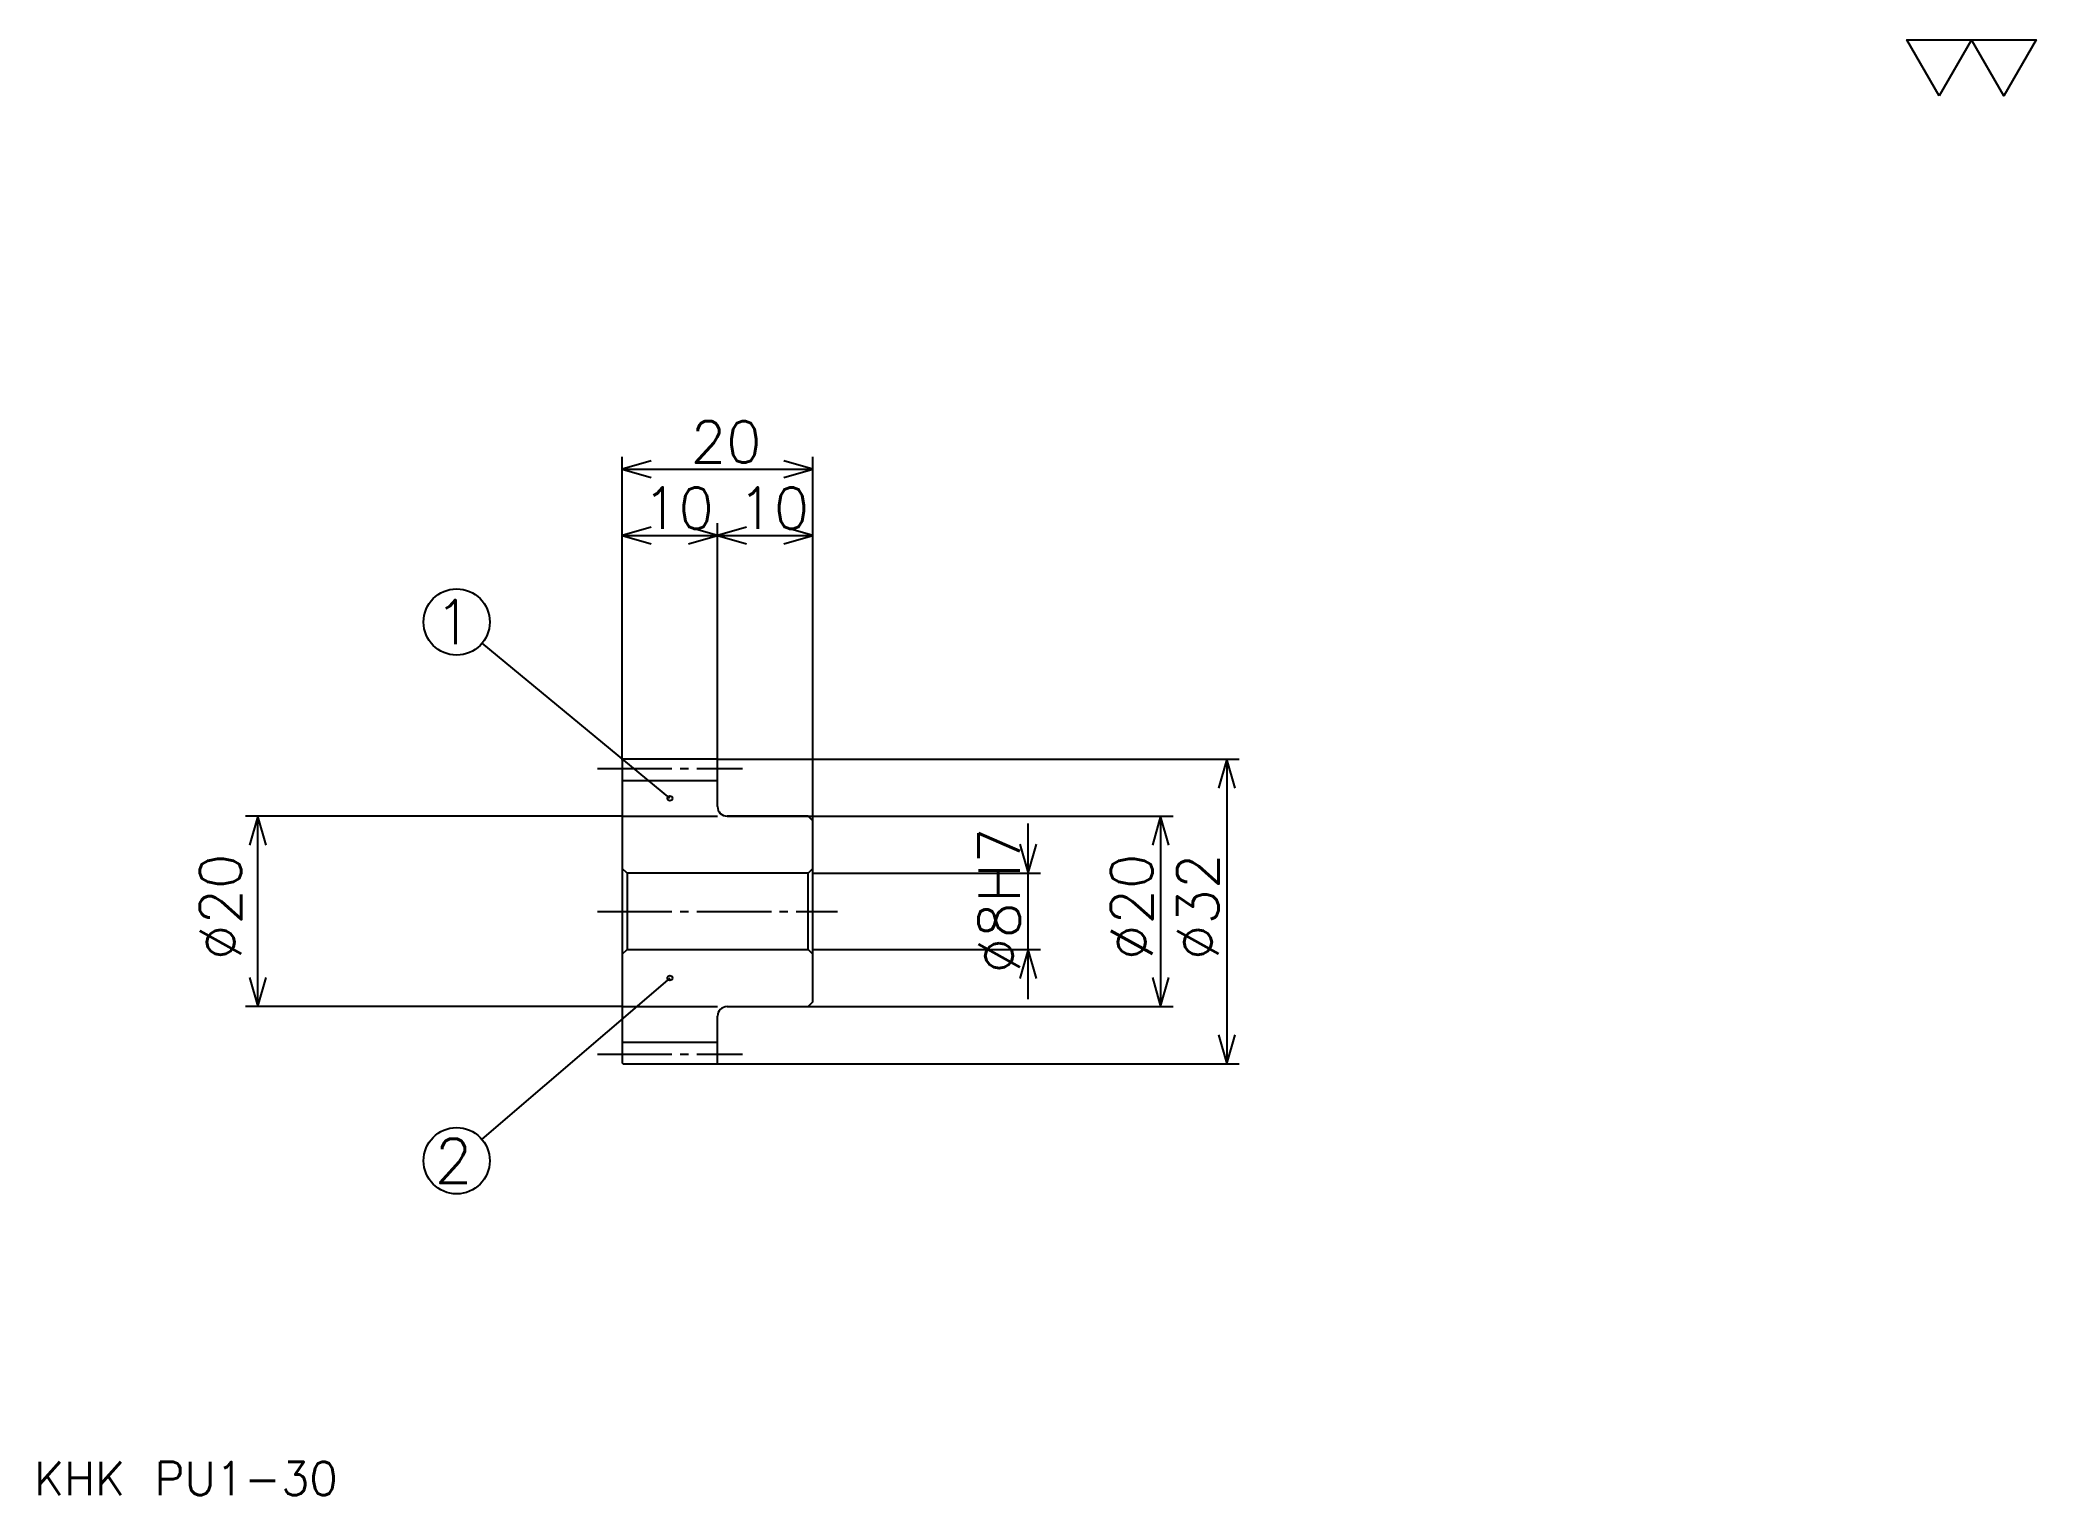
# Model space of a CAD drawing. Extents: x 9 to 219, y 10 to 162.
import ezdxf

# ---------------------------------------------------------------- set-up
doc = ezdxf.new("R2010")
doc.units = 0
doc.linetypes.add('DASHDOT', pattern=[10.434782, 7.826087, -0.869565, 0.869565, -0.869565])
doc.layers.get('0').update_dxf_attribs({"linetype": 'CONTINUOUS'})
doc.layers.add('DASHDOT', color=6, linetype='DASHDOT')
doc.styles.add('KANJI', font='TXT', dxfattribs={"bigfont": 'BIGFONT'})

msp = doc.modelspace()

# ---------------------------------------------------------------- linework, layer by layer
at = {"color": 5}
for p, q in [((70.434784, 86.869568), (70.434784, 118.608704)), ((90.434784, 86.869568), (90.434784, 118.608704)), ((70.434784, 117.304352), (90.434784, 117.304352)), ((80.434784, 86.869568), (80.434784, 111.652176)), ((70.434784, 110.347824), (80.434784, 110.347824)), ((80.434784, 110.347824), (90.434784, 110.347824)), ((75.434784, 82.744568), (55.723961, 99.044266)), ((70.434784, 86.769569), (70.434784, 86.869568)), ((80.334785, 86.869568), (90.434784, 86.869568)), ((80.434784, 86.769569), (80.434784, 86.869568)), ((90.434784, 86.869568), (135.217392, 86.869568)), ((90.434784, 80.369568), (90.434784, 86.869568)), ((133.91304, 86.869568), (133.91304, 54.869568)), ((70.434784, 80.869568), (30.869568, 80.869568)), ((32.173916, 60.869568), (32.173916, 80.869568)), ((81.434784, 80.869568), (90.434784, 80.869568)), ((90.434784, 80.869568), (128.260864, 80.869568)), ((113.04348, 61.652176), (113.04348, 80.08696)), ((126.956528, 80.869568), (126.956528, 60.869568)), ((90.434784, 74.869568), (114.347824, 74.869568)), ((90.434784, 66.869568), (114.347824, 66.869568)), ((75.434784, 63.869568), (55.684444, 46.941803)), ((70.434784, 60.869568), (30.869568, 60.869568)), ((81.434784, 60.869568), (90.434784, 60.869568)), ((90.434784, 60.869568), (128.260864, 60.869568)), ((80.334785, 54.869568), (90.434784, 54.869568)), ((90.434784, 54.869568), (135.217392, 54.869568))]:
    msp.add_line(p, q, dxfattribs=at)
at = {"color": 4}
for p, q in [((70.434784, 84.619568), (80.434784, 84.619568)), ((70.434784, 80.869568), (80.434784, 80.869568)), ((70.934784, 74.869568), (70.934784, 66.869568)), ((89.934784, 74.869568), (90.434784, 75.369568)), ((89.934784, 66.869568), (90.434784, 66.369568)), ((70.434784, 60.869568), (80.434784, 60.869568)), ((70.434784, 57.119568), (80.434784, 57.119568))]:
    msp.add_line(p, q, dxfattribs=at)
at = {"color": 7}
msp.add_lwpolyline([(208.695648, 156.521744), (205.304337, 162.400009), (218.869568, 162.400009), (215.478256, 156.521744), (212.08696, 162.400009), (208.695648, 156.521744)], dxfattribs=at)
at = {"color": 5}
for points in [[(73.478264, 118.17392), (70.434784, 117.304352), (73.478264, 116.434784)], [(87.391304, 116.434784), (90.434784, 117.304352), (87.391304, 118.17392)], [(73.478264, 111.217392), (70.434784, 110.347824), (73.478264, 109.478264)], [(77.391304, 109.478264), (80.434784, 110.347824), (77.391304, 111.217392)], [(83.478264, 111.217392), (80.434784, 110.347824), (83.478264, 109.478264)], [(87.391304, 109.478264), (90.434784, 110.347824), (87.391304, 111.217392)], [(134.782608, 83.826088), (133.91304, 86.869568), (133.043488, 83.826088)], [(33.04348, 77.826088), (32.173916, 80.869568), (31.304352, 77.826088)], [(127.826088, 77.826088), (126.956528, 80.869568), (126.08696, 77.826088)], [(112.17392, 77.913048), (113.04348, 74.869568), (113.91304, 77.913048)], [(113.91304, 63.826088), (113.04348, 66.869568), (112.17392, 63.826088)], [(31.304352, 63.913048), (32.173916, 60.869568), (33.04348, 63.913048)], [(126.08696, 63.913048), (126.956528, 60.869568), (127.826088, 63.913048)], [(133.043488, 57.913048), (133.91304, 54.869568), (134.782608, 57.913048)]]:
    msp.add_lwpolyline(points, dxfattribs=at)
at = {"color": 4}
for points in [[(80.434784, 81.869568), (80.434784, 86.769569), (80.334785, 86.869568), (70.534782, 86.869568), (70.434784, 86.769569), (70.434784, 66.369568)], [(81.434784, 60.869568), (89.934784, 60.869568), (90.434784, 61.369568), (90.434784, 80.369568), (89.934784, 80.869568), (81.434784, 80.869568)], [(70.434784, 66.369568), (70.934784, 66.869568), (89.934784, 66.869568), (89.934784, 74.869568), (70.934784, 74.869568), (70.434784, 75.369568)], [(70.434784, 66.369568), (70.434784, 54.969566), (70.534782, 54.869568), (80.334785, 54.869568), (80.434784, 54.969566), (80.434784, 59.869568)]]:
    msp.add_lwpolyline(points, dxfattribs=at)
at = {"color": 5}
for centre, radius in [((53.04348, 101.260872), 3.478261), ((75.434784, 82.744568), 0.26087), ((75.434784, 63.869568), 0.26087), ((53.04348, 44.678261), 3.478261)]:
    msp.add_circle(centre, radius, dxfattribs=at)
at = {"color": 4}
for centre, start, end in [((81.434784, 81.869568), 180, 270), ((81.434784, 59.869568), 90, 180)]:
    msp.add_arc(centre, 1, start, end, dxfattribs=at)
at = {"layer": 'DASHDOT', "color": 7}
for p, q in [((67.826088, 85.869568), (83.04348, 85.869568)), ((67.826088, 70.869568), (93.04348, 70.869568)), ((67.826088, 55.869568), (83.04348, 55.869568))]:
    msp.add_line(p, q, dxfattribs=at)

# ---------------------------------------------------------------- texts
at = {"color": 7, "style": 'KANJI'}
for s, height, p in [('20', 4.347826, (77.608696, 118)), ('10', 4.347826, (72.608696, 111.04348)), ('10', 4.347826, (82.608696, 111.04348)), ('1', 4.637681, (50.72464, 98.942032)), ('2', 4.637681, (50.72464, 42.359421)), ('KHK PU1-30', 3.478261, (8.695652, 9.565217))]:
    msp.add_text(s, height=height, dxfattribs=at).set_placement(p)
for s, p in [('%%c8H7', (112.17392, 64.347832)), ('%%c20', (30.434784, 65.760872)), ('%%c20', (126.08696, 65.760872)), ('%%c32', (133.043488, 65.760872))]:
    msp.add_text(s, height=4.347826, rotation=90, dxfattribs=at).set_placement(p)

doc.saveas('drawing.dxf')
